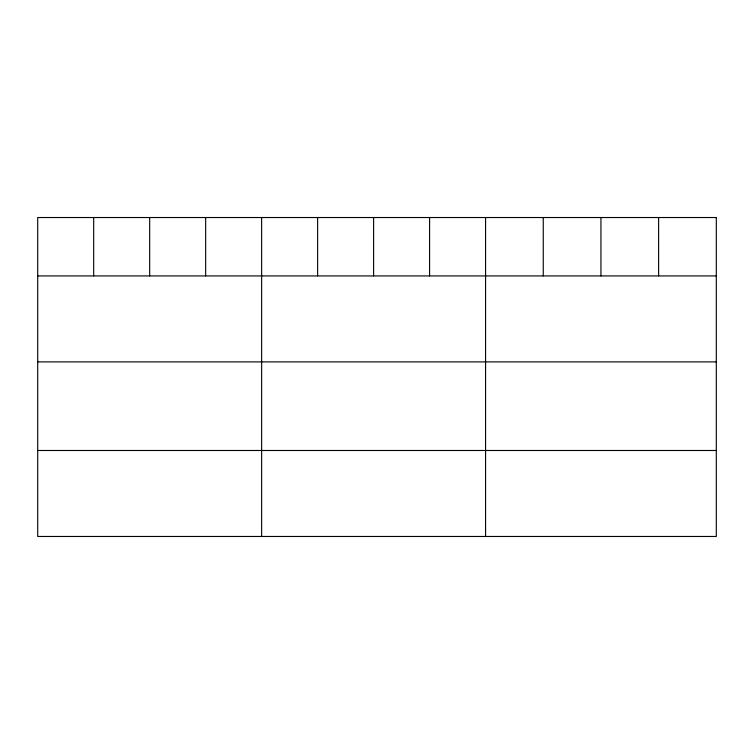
<?xml version="1.0" encoding="UTF-8"?>
<svg xmlns="http://www.w3.org/2000/svg" width="754" height="754" viewBox="0 0 754 754"><rect width="100%" height="100%" fill="white"/><g stroke="black" fill="none" stroke-linecap="round" stroke-linejoin="round"><path stroke-width="1.13" d="M37.7 275.926L716.3 275.926M37.7 361.901L716.3 361.901M37.7 450.487L716.3 450.487M658.619 217.529L658.619 275.926M600.938 217.529L600.938 275.926M543.257 217.529L543.257 275.926M485.576 217.529L485.576 536.471M429.591 217.529L429.591 275.926M373.607 217.529L373.607 275.926M317.623 217.529L317.623 275.926M261.638 217.529L261.638 536.471M205.653 217.529L205.653 275.926M149.669 217.529L149.669 275.926M93.684 217.529L93.684 275.926M716.3 217.529L37.7 217.529L37.7 536.471L716.3 536.471L716.3 217.529"/></g></svg>
